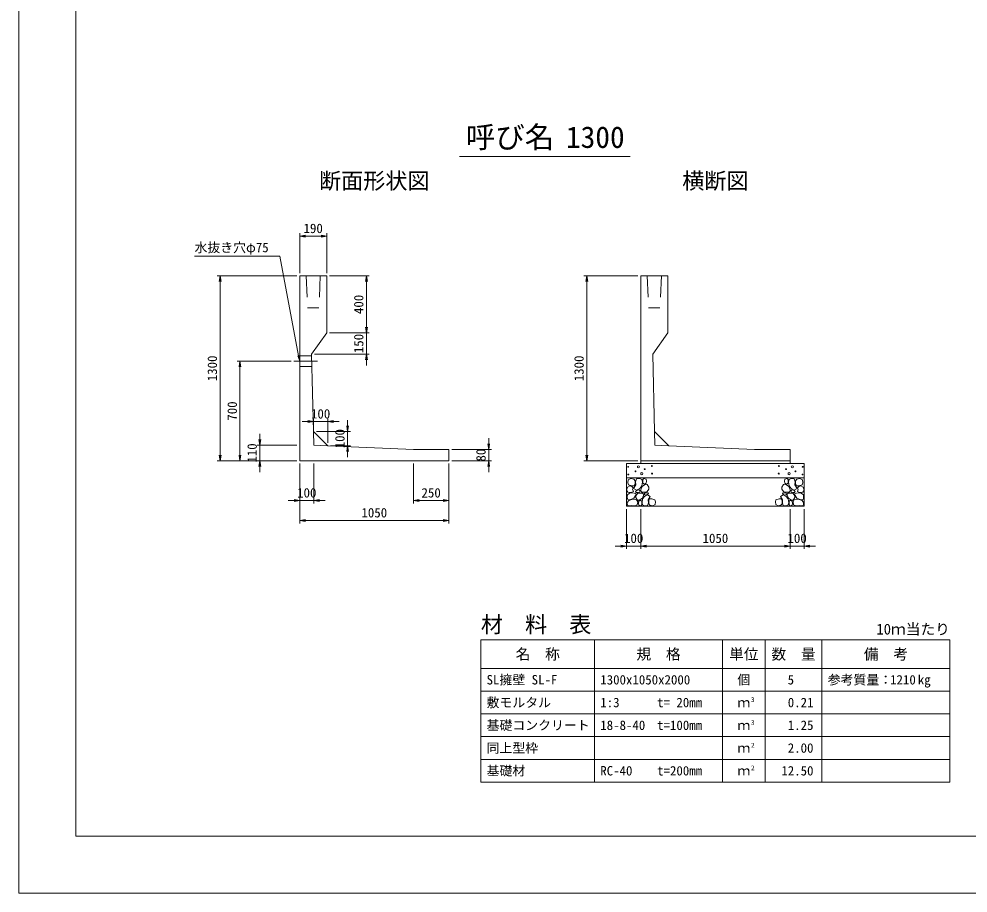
# Model space of a CAD drawing. Units: millimetres at full size, sheet at 1:25. Extents: x 0 to 16820, y 0 to 13241.
# Drawn here: x 0 to 6677, y 0 to 6148 of the extents above; entities that cross this region are included whole.
import ezdxf
from ezdxf.enums import TextEntityAlignment as Align

# ---------------------------------------------------------------- set-up
doc = ezdxf.new("R2010")
doc.units = ezdxf.units.MM
doc.header["$LTSCALE"] = 25
doc.linetypes.add('CHAIN', pattern=[18.5, 12, -1.5, 3.5, -1.5])
doc.linetypes.add('DASHED_SPACED', pattern=[12, 6, -6])
for name, color, linetype, lineweight in [('D-BMK', 2, 'CHAIN', 13), ('D-DCR-HCHn', 4, 'Continuous', 9), ('D-MTR-FRAM', 7, 'Continuous', 13), ('D-MTR-LINE', 7, 'Continuous', 13), ('D-STR-DIM', 7, 'Continuous', 13), ('D-STR-STRn', 1, 'Continuous', 13), ('D-STR-TXT', 7, 'Continuous', 13), ('D-TTL', 2, 'Continuous', 13), ('D-TTL-TXT', 7, 'Continuous', 13)]:
    doc.layers.add(name, color=color, linetype=linetype, lineweight=lineweight)
doc.layers.add('D-MTR', color=7, linetype='Continuous')
doc.layers.add('D-MTR-TXT', color=7, linetype='Continuous')
doc.styles.add('ＭＳ ゴシック', font='')
doc.styles.get('ＭＳ ゴシック').set_extended_font_data('MS Gothic')

# ---------------------------------------------------------------- blocks, each defined once
blk = doc.blocks.new('open_arrow')
at = {"color": 0, "linetype": 'Continuous', "lineweight": -2}
blk.add_lwpolyline([(7.5, 1.25), (0, 0), (7.5, -1.25)], dxfattribs=at)

msp = doc.modelspace()

# ---------------------------------------------------------------- linework, layer by layer
at = {"layer": 'D-BMK'}
msp.add_line((2100.06, 3740), (1935, 3740), dxfattribs=at)
at = {"layer": 'D-DCR-HCHn'}
for points in [[(4326.2, 2911.59), (4305.4, 2916.22), (4286.9, 2906.97), (4284.59, 2886.17), (4289.21, 2869.99), (4312.33, 2863.05), (4328.51, 2863.05), (4335.44, 2874.61), (4335.44, 2900.04)], [(4344.69, 2913.91), (4337.76, 2893.1), (4340.07, 2869.99), (4323.89, 2844.56), (4344.69, 2833), (4367.8, 2844.56), (4381.67, 2863.05), (4386.3, 2893.1), (4381.67, 2909.28), (4367.8, 2916.22)], [(4383.98, 2858.43), (4372.43, 2830.69), (4381.67, 2819.14), (4409.41, 2819.14), (4420.97, 2823.76), (4432.53, 2839.94), (4432.53, 2853.81), (4420.97, 2872.3), (4407.1, 2874.61)], [(4388.61, 2909.28), (4388.61, 2881.55), (4400.16, 2874.61), (4411.72, 2881.55), (4414.03, 2897.73), (4411.72, 2911.59), (4395.54, 2916.22)], [(5416.02, 2858.43), (5427.57, 2830.69), (5418.33, 2819.14), (5390.59, 2819.14), (5379.03, 2823.76), (5367.47, 2839.94), (5367.47, 2853.81), (5379.03, 2872.3), (5392.9, 2874.61)], [(5411.39, 2909.28), (5411.39, 2881.55), (5399.84, 2874.61), (5388.28, 2881.55), (5385.97, 2897.73), (5388.28, 2911.59), (5404.46, 2916.22)], [(5455.31, 2913.91), (5462.24, 2893.1), (5459.93, 2869.99), (5476.11, 2844.56), (5455.31, 2833), (5432.2, 2844.56), (5418.33, 2863.05), (5413.7, 2893.1), (5418.33, 2909.28), (5432.2, 2916.22)], [(5473.8, 2911.59), (5494.6, 2916.22), (5513.1, 2906.97), (5515.41, 2886.17), (5510.79, 2869.99), (5487.67, 2863.05), (5471.49, 2863.05), (5464.56, 2874.61), (5464.56, 2900.04)], [(4282.28, 2853.81), (4275.35, 2833), (4284.59, 2819.14), (4307.71, 2816.82), (4323.49, 2823.6), (4316.95, 2839.94), (4321.58, 2849.18), (4312.33, 2858.43), (4298.46, 2863.05)], [(4326.16, 2777.01), (4343.28, 2802.69), (4341.14, 2809.11), (4317.59, 2815.53), (4296.19, 2813.39), (4281.21, 2800.55), (4279.07, 2785.57), (4281.21, 2770.59), (4298.33, 2766.31)], [(4349.31, 2833), (4337.76, 2823.76), (4342.38, 2816.82), (4358.56, 2816.82), (4365.49, 2819.14), (4370.12, 2828.38), (4363.18, 2835.32)], [(4386.08, 2777.01), (4396.78, 2802.69), (4388.22, 2813.39), (4362.54, 2813.39), (4351.84, 2809.11), (4341.14, 2794.13), (4341.14, 2781.29), (4351.84, 2764.17), (4364.68, 2762.03)], [(4418.19, 2800.55), (4428.89, 2809.11), (4424.61, 2815.53), (4409.62, 2815.53), (4403.2, 2813.39), (4398.92, 2804.83), (4405.34, 2798.41)], [(5381.81, 2800.55), (5371.11, 2809.11), (5375.39, 2815.53), (5390.38, 2815.53), (5396.8, 2813.39), (5401.08, 2804.83), (5394.66, 2798.41)], [(5413.92, 2777.01), (5403.22, 2802.69), (5411.78, 2813.39), (5437.46, 2813.39), (5448.16, 2809.11), (5458.86, 2794.13), (5458.86, 2781.29), (5448.16, 2764.17), (5435.32, 2762.03)], [(5450.69, 2833), (5462.24, 2823.76), (5457.62, 2816.82), (5441.44, 2816.82), (5434.51, 2819.14), (5429.88, 2828.38), (5436.82, 2835.32)], [(5473.84, 2777.01), (5456.72, 2802.69), (5458.86, 2809.11), (5482.41, 2815.53), (5503.81, 2813.39), (5518.79, 2800.55), (5520.93, 2785.57), (5518.79, 2770.59), (5501.67, 2766.31)], [(5517.72, 2853.81), (5524.65, 2833), (5515.41, 2819.14), (5492.29, 2816.82), (5476.51, 2823.6), (5483.05, 2839.94), (5478.42, 2849.18), (5487.67, 2858.43), (5501.54, 2863.05)], [(4334.72, 2723.5), (4349.7, 2729.92), (4353.98, 2751.33), (4345.42, 2766.31), (4330.44, 2770.59), (4311.17, 2768.45), (4289.77, 2759.89), (4279.07, 2747.05), (4279.07, 2732.06), (4285.49, 2723.5), (4311.17, 2725.64)], [(4381.8, 2729.92), (4381.8, 2755.61), (4371.1, 2762.03), (4360.4, 2755.61), (4358.26, 2740.62), (4360.4, 2727.78), (4375.38, 2723.5)], [(4422.47, 2725.64), (4428.89, 2744.91), (4426.75, 2766.31), (4441.73, 2789.85), (4422.47, 2800.55), (4401.06, 2789.85), (4388.22, 2772.73), (4383.94, 2744.91), (4388.22, 2729.92), (4401.06, 2723.5)], [(4439.59, 2727.78), (4458.85, 2723.5), (4475.97, 2732.06), (4478.11, 2751.33), (4473.83, 2766.31), (4452.43, 2772.73), (4437.45, 2772.73), (4431.03, 2762.03), (4431.03, 2738.48)], [(5360.41, 2727.78), (5341.15, 2723.5), (5324.03, 2732.06), (5321.89, 2751.33), (5326.17, 2766.31), (5347.57, 2772.73), (5362.55, 2772.73), (5368.97, 2762.03), (5368.97, 2738.48)], [(5377.53, 2725.64), (5371.11, 2744.91), (5373.25, 2766.31), (5358.27, 2789.85), (5377.53, 2800.55), (5398.94, 2789.85), (5411.78, 2772.73), (5416.06, 2744.91), (5411.78, 2729.92), (5398.94, 2723.5)], [(5418.2, 2729.92), (5418.2, 2755.61), (5428.9, 2762.03), (5439.6, 2755.61), (5441.74, 2740.62), (5439.6, 2727.78), (5424.62, 2723.5)], [(5465.28, 2723.5), (5450.3, 2729.92), (5446.02, 2751.33), (5454.58, 2766.31), (5469.56, 2770.59), (5488.83, 2768.45), (5510.23, 2759.89), (5520.93, 2747.05), (5520.93, 2732.06), (5514.51, 2723.5), (5488.83, 2725.64)]]:
    msp.add_lwpolyline(points, close=True, dxfattribs=at)
for centre, radius in [((4358.34, 2997.43), 7.5), ((4453.13, 3003.48), 3), ((5346.87, 3003.48), 3), ((5441.66, 2997.43), 7.5), ((4285.73, 2997.43), 3), ((4286.87, 2943.92), 3), ((4337.29, 2965.76), 3), ((4381.66, 2949.97), 7.5), ((4402.71, 2981.64), 3), ((4454.27, 2949.97), 3), ((5345.73, 2949.97), 3), ((5397.29, 2981.64), 3), ((5418.34, 2949.97), 7.5), ((5462.71, 2965.76), 3), ((5513.13, 2943.92), 3), ((5514.27, 2997.43), 3)]:
    msp.add_circle(centre, radius, dxfattribs=at)
at = {"layer": 'D-MTR-FRAM'}
for p, q in [((3250, 1780), (6550, 1780)), ((3250, 1780), (3250, 780)), ((6550, 1780), (6550, 780)), ((3250, 780), (6550, 780))]:
    msp.add_line(p, q, dxfattribs=at)
at = {"layer": 'D-MTR-LINE'}
for p, q in [((4050, 1780), (4050, 780)), ((4950, 1780), (4950, 780)), ((5250, 1780), (5250, 780)), ((5650, 1780), (5650, 780)), ((3250, 1580), (6550, 1580)), ((3250, 1420), (6550, 1420)), ((3250, 1260), (6550, 1260)), ((3250, 1100), (6550, 1100)), ((3250, 940), (6550, 940))]:
    msp.add_line(p, q, dxfattribs=at)
at = {"layer": 'D-STR-DIM'}
for p, q in [((1975, 4360), (1975, 4640)), ((1975, 4620), (2165, 4620)), ((2165, 4360), (2165, 4640)), ((1955, 4340), (1395, 4340)), ((1415, 3040), (1415, 4340)), ((2185, 4340), (2465, 4340)), ((2445, 4340), (2445, 3940)), ((4355, 4340), (3975, 4340)), ((3995, 3040), (3995, 4340)), ((2445, 4020), (2445, 3710)), ((2185, 3940), (2465, 3940)), ((2185, 3940), (2465, 3940)), ((1915, 3740), (1535, 3740)), ((1555, 3040), (1555, 3740)), ((2078.8, 3790), (2465, 3790)), ((2252.57, 3315.82), (1992.57, 3315.82)), ((2072.57, 3265.82), (2072.57, 3335.82)), ((2172.57, 3165.82), (2172.57, 3335.82)), ((2312.57, 3325.82), (2312.57, 3065.82)), ((1695, 2960), (1695, 3230)), ((2092.57, 3245.82), (2332.57, 3245.82)), ((1955, 3150), (1675, 3150)), ((2192.57, 3145.82), (2332.57, 3145.82)), ((3305, 2960), (3305, 3200)), ((3045, 3120), (3325, 3120)), ((1955, 3040), (1395, 3040)), ((1955, 3040), (1535, 3040)), ((1955, 3040), (1675, 3040)), ((1975, 3020), (1975, 2740)), ((1975, 3020), (1975, 2600)), ((2075, 3020), (2075, 2740)), ((2775, 3020), (2775, 2740)), ((3025, 3020), (3025, 2600)), ((3025, 3020), (3025, 2740)), ((3045, 3040), (3325, 3040)), ((4355, 3040), (3975, 3040)), ((1895, 2760), (2155, 2760)), ((2775, 2760), (3025, 2760)), ((4275, 2700), (4275, 2420)), ((4375, 2700), (4375, 2420)), ((4375, 2700), (4375, 2420)), ((5425, 2700), (5425, 2420)), ((5425, 2700), (5425, 2420)), ((5525, 2700), (5525, 2420)), ((1975, 2620), (3025, 2620)), ((4455, 2440), (4195, 2440)), ((4375, 2440), (5425, 2440)), ((5345, 2440), (5605, 2440))]:
    msp.add_line(p, q, dxfattribs=at)
at = {"layer": 'D-STR-STRn'}
for p, q in [((2165, 4340), (1975, 4340)), ((1975, 4340), (1975, 3040)), ((2165, 4340), (2165, 3940)), ((4565, 4340), (4375, 4340)), ((4375, 4340), (4375, 3040)), ((4565, 4340), (4565, 3940)), ((2058.8, 3790), (2165, 3940)), ((4458.8, 3790), (4565, 3940)), ((2058.8, 3790), (2072.57, 3245.82)), ((4458.8, 3790), (4472.57, 3245.82)), ((2072.57, 3245.82), (2172.57, 3145.82)), ((4472.57, 3245.82), (4572.57, 3145.82)), ((2172.57, 3145.82), (2775, 3120)), ((4572.57, 3145.82), (5175, 3120)), ((2775, 3120), (3025, 3120)), ((3025, 3040), (3025, 3120)), ((5175, 3120), (5425, 3120)), ((5425, 3040), (5425, 3120)), ((1975, 3040), (3025, 3040)), ((4275, 2720), (4275, 3020)), ((4275, 3020), (5525, 3020)), ((4375, 3040), (4375, 3020)), ((4375, 3040), (5425, 3040)), ((5425, 3040), (5425, 3020)), ((5525, 3020), (5525, 2720)), ((4275, 2920), (5525, 2920)), ((4275, 2720), (5525, 2720))]:
    msp.add_line(p, q, dxfattribs=at)
at = {"layer": 'D-STR-STRn', "linetype": 'DASHED_SPACED'}
for p, q in [((2020, 4340), (2030, 4115)), ((2120, 4340), (2110, 4115)), ((4420, 4340), (4430, 4115)), ((4520, 4340), (4510, 4115)), ((2030, 4115), (2110, 4115)), ((4430, 4115), (4510, 4115)), ((1975, 3777.5), (2059.11, 3777.5)), ((1975, 3702.5), (2061.01, 3702.5))]:
    msp.add_line(p, q, dxfattribs=at)
at = {"layer": 'D-STR-STRn', "color": 2, "linetype": 'DASHED_SPACED'}
for p, q in [((2072.57, 3245.82), (2075, 3150)), ((4472.57, 3245.82), (4475, 3150)), ((2075, 3150), (2172.57, 3145.82)), ((4475, 3150), (4572.57, 3145.82))]:
    msp.add_line(p, q, dxfattribs=at)
at = {"layer": 'D-STR-TXT'}
msp.add_line((1835, 4480), (1235, 4480), dxfattribs=at)
msp.add_lwpolyline([(1975, 3740), (1967.56, 3779.3), (1835, 4480)], dxfattribs=at)
at = {"layer": 'D-TTL'}
for points in [[(0, 0), (16820, 0), (16820, 11880), (0, 11880)], [(400, 400), (16420, 400), (16420, 11480), (400, 11480)]]:
    msp.add_lwpolyline(points, close=True, dxfattribs=at)
at = {"layer": 'D-TTL-TXT'}
msp.add_line((3100, 5180), (4300, 5180), dxfattribs=at)

# ---------------------------------------------------------------- block references
at = {"layer": 'D-STR-DIM', "xscale": 5.33, "yscale": 5.33}
for p in [(1975, 4620), (2172.57, 3315.82), (2075, 2760), (2775, 2760), (1975, 2620), (4375, 2440), (4375, 2440), (5525, 2440)]:
    msp.add_blockref('open_arrow', p, dxfattribs=at)
for p, rotation in [((2165, 4620), 180), ((1415, 4340), 270), ((2445, 4340), 270), ((3995, 4340), 270), ((2445, 3940), 90), ((2445, 3940), 90), ((1555, 3740), 270), ((2445, 3790), 270), ((2072.57, 3315.82), 180), ((2312.57, 3245.82), 90), ((1695, 3150), 90), ((2312.57, 3145.82), 270), ((3305, 3120), 90), ((1415, 3040), 90), ((1555, 3040), 90), ((3995, 3040), 90), ((1695, 3040), 270), ((3305, 3040), 270), ((1975, 2760), 180), ((3025, 2760), 180), ((3025, 2620), 180), ((4275, 2440), 180), ((5425, 2440), 180), ((5425, 2440), 180)]:
    msp.add_blockref('open_arrow', p, dxfattribs=dict(at, rotation=rotation))
at = {"layer": 'D-STR-TXT', "xscale": 5.33, "yscale": 5.33, "rotation": 100.7}
msp.add_blockref('open_arrow', (1975, 3740), dxfattribs=at)

# ---------------------------------------------------------------- texts
at = {"layer": 'D-MTR', "style": 'ＭＳ ゴシック'}
msp.add_text('材\u3000料\u3000表', height=113.9, dxfattribs=at).set_placement((3250, 1798.15), align=Align.BOTTOM_LEFT)
msp.add_text('10ｍ当たり', height=75.95, dxfattribs=at).set_placement((6550, 1795.43), align=Align.BOTTOM_RIGHT)
at = {"layer": 'D-MTR-TXT', "style": 'ＭＳ ゴシック'}
for s, height, p in [('名\u3000称', 75.95, (3650, 1680)), ('規\u3000格', 75.95, (4500, 1680)), ('単位', 75.95, (5100, 1680)), ('数\u3000量', 75.95, (5450, 1680)), ('備\u3000考', 75.95, (6100, 1680)), ('個', 66.46, (5100, 1500)), ('ｍ', 66.46, (5100, 1340)), ('ｍ', 66.46, (5100, 1180)), ('ｍ', 66.46, (5100, 1020)), ('ｍ', 66.46, (5100, 860))]:
    msp.add_text(s, height=height, dxfattribs=at).set_placement(p, align=Align.MIDDLE_CENTER)
for s, p in [('SL擁壁 SL-F', (3290, 1500)), ('参考質量：    kg', (5690, 1500)), ('1300x1050x2000', (4090, 1500)), ('敷モルタル', (3290, 1340)), ('1:3', (4090, 1340)), ('t= 20mm', (4490, 1340)), ('基礎コンクリート', (3290, 1180)), ('18-8-40', (4090, 1180)), ('t=100mm', (4490, 1180)), ('同上型枠', (3290, 1020)), ('基礎材', (3290, 860)), ('RC-40', (4090, 860)), ('t=200mm', (4490, 860))]:
    msp.add_text(s, height=66.46, dxfattribs=at).set_placement(p, align=Align.MIDDLE_LEFT)
for s, p in [('5', (5453.55, 1500)), ('1210', (6310, 1500)), ('0.21', (5590, 1340)), ('1.25', (5590, 1180)), ('2.00', (5590, 1020)), ('12.50', (5590, 860))]:
    msp.add_text(s, height=66.46, dxfattribs=at).set_placement(p, align=Align.MIDDLE_RIGHT)
for s, p in [('3', (5150, 1333.63)), ('3', (5150, 1173.63)), ('2', (5150, 1013.63)), ('2', (5150, 853.63))]:
    msp.add_text(s, height=33.23, dxfattribs=at).set_placement(p, align=Align.BOTTOM_LEFT)
at = {"layer": 'D-STR-DIM', "style": 'ＭＳ ゴシック'}
for s, p in [('190', (2070, 4675)), ('100', (2122.57, 3370.82)), ('100', (2025, 2815)), ('250', (2900, 2815)), ('1050', (2500, 2675)), ('100', (4325, 2495)), ('1050', (4900, 2495)), ('100', (5475, 2495))]:
    msp.add_text(s, height=66.46, dxfattribs=at).set_placement(p, align=Align.MIDDLE_CENTER)
for s, p in [('400', (2390, 4140)), ('150', (2390, 3865)), ('1300', (1360, 3690)), ('1300', (3940, 3690)), ('700', (1500, 3390)), ('100', (2257.57, 3195.82)), ('110', (1640, 3095)), ('80', (3250, 3080))]:
    msp.add_text(s, height=66.46, rotation=90, dxfattribs=at).set_placement(p, align=Align.MIDDLE_CENTER)
at = {"layer": 'D-STR-TXT', "style": 'ＭＳ ゴシック'}
msp.add_text('水抜き穴φ75', height=66.46, dxfattribs=at).set_placement((1235, 4487.25), align=Align.BOTTOM_LEFT)
at = {"layer": 'D-TTL-TXT', "style": 'ＭＳ ゴシック'}
for s, height, p in [('呼び名', 151.9, (3455, 5195)), ('1300', 151.9, (4055, 5195)), ('断面形状図', 113.9, (2500, 4918.15)), ('横断図', 113.9, (4900, 4918.15))]:
    msp.add_text(s, height=height, dxfattribs=at).set_placement(p, align=Align.BOTTOM_CENTER)

doc.saveas('drawing.dxf')
